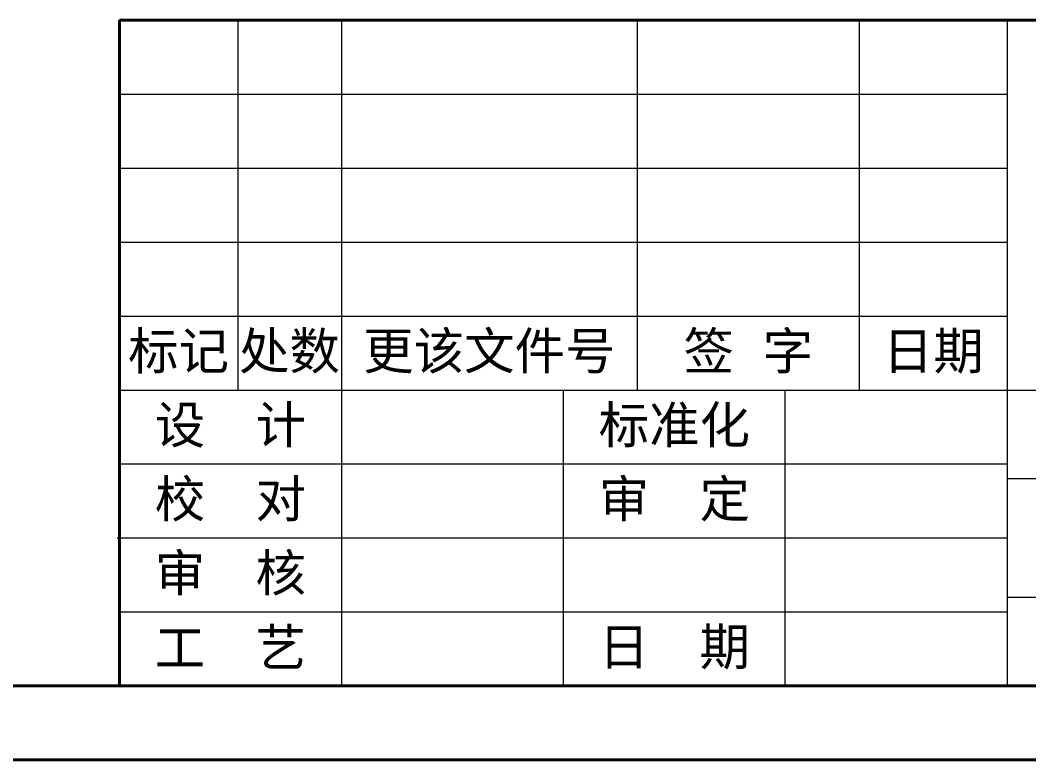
# Model space of a CAD drawing. Header units: millimetres. Extents: x 2462 to 4142, y 835 to 2023.
# Drawn here: x 3375.4 to 3648, y 835.3 to 1035.3 of the extents above; entities that cross this region are included whole.
import ezdxf

# ---------------------------------------------------------------- set-up
doc = ezdxf.new("R2010")
doc.units = ezdxf.units.MM
for name, color, linetype, lineweight in [('文字', 7, 'Continuous', 13), ('粗实线', 7, 'Continuous', 40), ('细实线', 3, 'Continuous', 13)]:
    doc.layers.add(name, color=color, linetype=linetype, lineweight=lineweight)
doc.styles.get("Standard").update_dxf_attribs({"font": 'arial.ttf'})

msp = doc.modelspace()

# ---------------------------------------------------------------- linework, layer by layer
at = {"layer": '粗实线'}
for p, q in [((3402.221, 1035.282), (3402.221, 855.282)), ((4122.221, 1035.282), (3402.221, 1035.282)), ((2562.221, 855.282), (4122.221, 855.282)), ((2462.221, 835.282), (4142.221, 835.282))]:
    msp.add_line(p, q, dxfattribs=at)
at = {"layer": '细实线'}
for p, q in [((3434.221, 1035.282), (3434.221, 935.282)), ((3462.221, 1035.282), (3462.221, 935.282)), ((3542.221, 1035.282), (3542.221, 935.282)), ((3602.221, 1035.282), (3602.221, 935.282)), ((3642.221, 1035.282), (3642.221, 855.282)), ((3402.221, 1015.282), (3642.221, 1015.282)), ((3642.221, 1015.282), (3642.221, 855.282)), ((3402.221, 995.282), (3642.221, 995.282)), ((3402.221, 975.282), (3642.221, 975.282)), ((3402.221, 955.282), (3642.221, 955.282)), ((3402.221, 935.282), (3882.221, 935.282)), ((3462.221, 935.282), (3462.221, 855.282)), ((3522.221, 935.282), (3522.221, 855.282)), ((3582.221, 855.282), (3582.221, 935.282)), ((3402.221, 915.282), (3642.221, 915.282)), ((3882.221, 911.282), (3642.221, 911.282)), ((3401.667, 895.282), (3642.221, 895.282)), ((3642.221, 879.282), (3882.221, 879.282)), ((3402.221, 875.282), (3642.221, 875.282))]:
    msp.add_line(p, q, dxfattribs=at)

# ---------------------------------------------------------------- texts
at = {"layer": '文字', "char_height": 10, "width": 288, "attachment_point": 5}
for s, insert in [('{\\fSimSun|b0|i0|c134|p2;标记}', (3418.221, 945.282)), ('{\\fSimSun|b0|i0|c134|p2;处数}', (3448.221, 945.282)), ('{\\fSimSun|b0|i0|c134|p2;更该文件号}', (3502.221, 945.282)), ('{\\fSimSun|b0|i0|c134|p54;签}  {\\fSimSun|b0|i0|c134|p54;字}', (3572.221, 945.282)), ('{\\fSimSun|b0|i0|c134|p54;日期}', (3622.221, 945.282)), ('{\\fSimSun|b0|i0|c134|p2;设  计}', (3432.221, 925.282)), ('{\\fSimSun|b0|i0|c134|p2;标准化}', (3552.221, 925.282)), ('{\\fSimSun|b0|i0|c134|p2;校  对}', (3432.221, 905.282)), ('{\\fSimSun|b0|i0|c134|p2;审  定}', (3552.221, 905.282)), ('{\\fSimSun|b0|i0|c134|p2;审  核}', (3432.221, 885.282)), ('{\\fSimSun|b0|i0|c134|p2;工  艺}', (3432.221, 865.282)), ('{\\fSimSun|b0|i0|c134|p2;日  期}', (3552.221, 865.282))]:
    msp.add_mtext(s, dxfattribs=dict(at, insert=insert))

doc.saveas('drawing.dxf')
